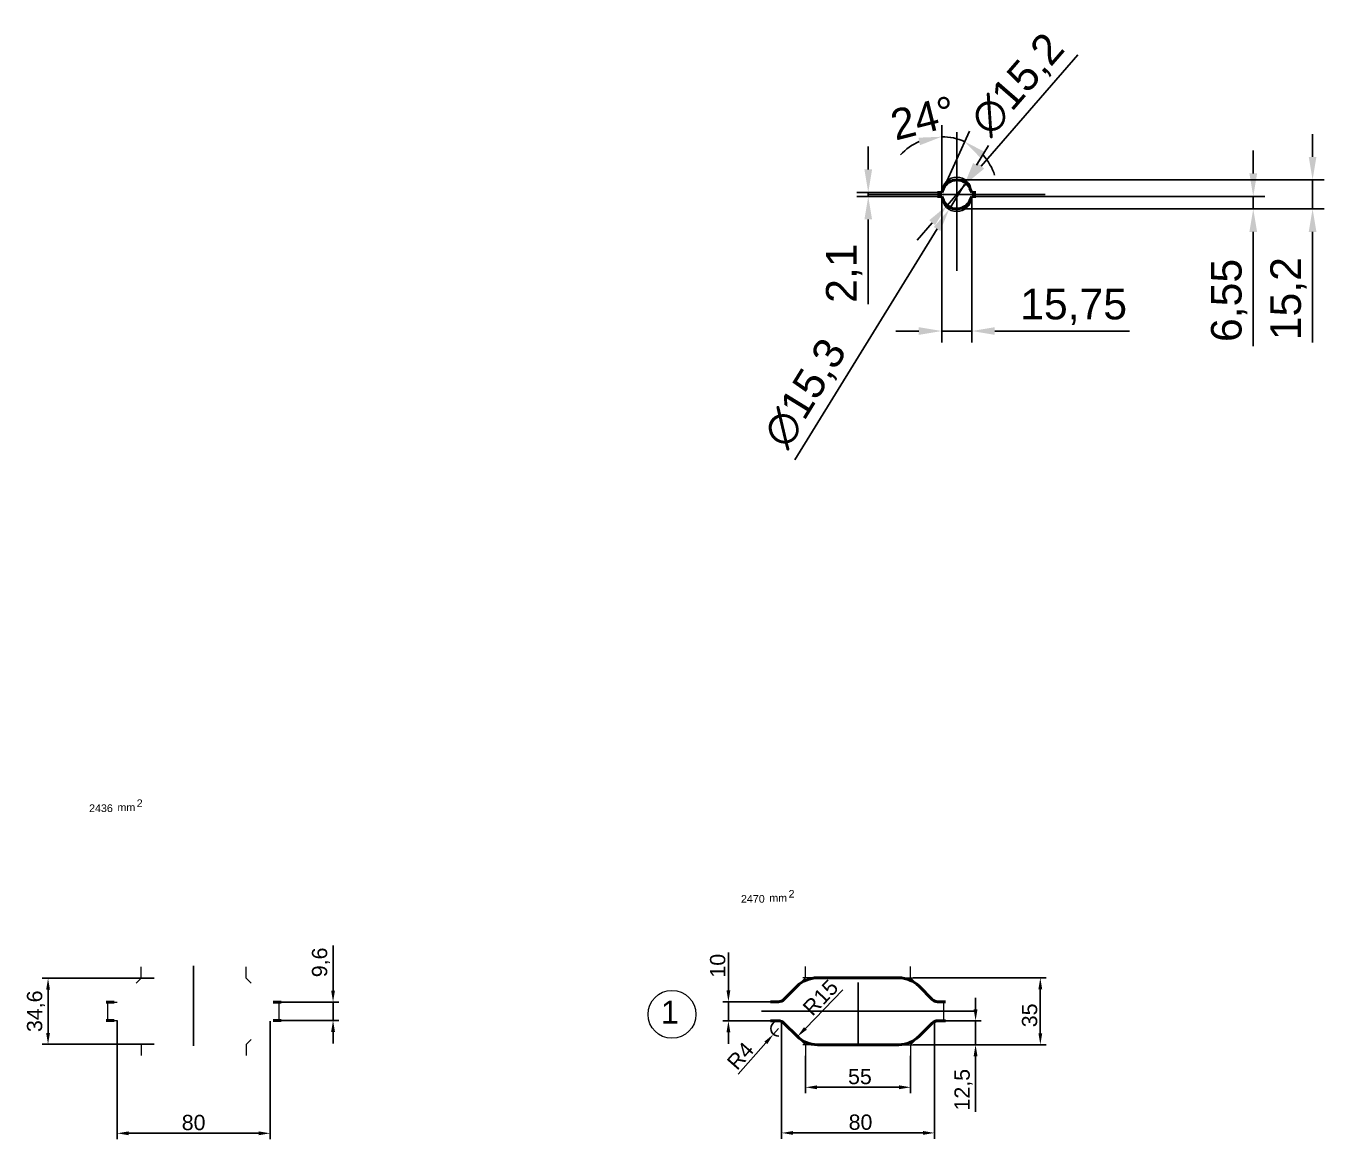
# Model space of a CAD drawing. Header units: millimetres. Extents: x -954 to 34898, y -2134 to 12006.
# Drawn here: x 7673 to 8353, y 7193 to 7775 of the extents above; entities that cross this region are included whole.
import ezdxf

# ---------------------------------------------------------------- set-up
doc = ezdxf.new("R2010")
doc.units = ezdxf.units.MM
doc.header["$LTSCALE"] = 3
for name, color, linetype, lineweight in [('контурная', 7, 'Continuous', 50), ('размерные', 7, 'Continuous', 25), ('тонкая', 7, 'Continuous', 20), ('тонкий', 7, 'Continuous', 20)]:
    doc.layers.add(name, color=color, linetype=linetype, lineweight=lineweight)
doc.layers.add('осевая', color=4, linetype='Continuous')
doc.styles.add('s1v4', font='arial.ttf', dxfattribs={"height": 4})
doc.styles.get("Standard").update_dxf_attribs({"font": 'arial.ttf'})
doc.dimstyles.new('s2v4', dxfattribs={"dimtxt": 8, "dimasz": 6, "dimexe": 3, "dimexo": 0, "dimgap": 1.5, "dimtad": 1, "dimtxsty": 'Standard', "dimcen": 2.5, "dimadec": 0, "dimazin": 0, "dimtfac": 1, "dimtmove": 0, "dimatfit": 3, "dimfxl": 1, "dimarcsym": 0})
doc.dimstyles.new('s2v4$0', dxfattribs={"dimtxt": 8, "dimasz": 6, "dimexe": 3, "dimexo": 0, "dimgap": 1.5, "dimtad": 1, "dimtxsty": 'Standard', "dimcen": 2.5, "dimadec": 0, "dimazin": 0, "dimtfac": 1, "dimtmove": 0, "dimatfit": 3, "dimfxl": 1, "dimarcsym": 0})
doc.dimstyles.new('s4v4', dxfattribs={"dimtxt": 16, "dimasz": 12, "dimexe": 6, "dimexo": 0, "dimgap": 3, "dimtad": 1, "dimtxsty": 'Standard', "dimcen": 2.5, "dimadec": 0, "dimazin": 0, "dimtfac": 1, "dimtmove": 0, "dimatfit": 3, "dimfxl": 1, "dimarcsym": 0})

# ---------------------------------------------------------------- blocks, each defined once
blk = doc.blocks.new('*D1982')
at = {"layer": 'Defpoints', "color": 0, "transparency": 16777216}
for p in [(8137.59, 7277.01), (8204.14, 7277.01), (8173.25, 7242.01)]:
    blk.add_point(p, dxfattribs=at)
at = {"layer": 'тонкий', "color": 0, "lineweight": -2, "transparency": 16777216}
for p, q in [((8137.59, 7277.01), (8207.14, 7277.01)), ((8204.14, 7248.01), (8204.14, 7271.01)), ((8173.25, 7242.01), (8207.14, 7242.01))]:
    blk.add_line(p, q, dxfattribs=at)
at = {"layer": 'тонкий', "color": 0, "transparency": 16777216}
for points in [[(8203.14, 7271.01), (8205.14, 7271.01), (8204.14, 7277.01)], [(8203.14, 7248.01), (8205.14, 7248.01), (8204.14, 7242.01)]]:
    blk.add_solid(points, dxfattribs=at)
at = {"layer": 'тонкий', "color": 0, "transparency": 16777216, "insert": (8198.55, 7257.36), "char_height": 8, "attachment_point": 5, "rotation": 90}
blk.add_mtext('35', dxfattribs=at)
blk = doc.blocks.new('*D1983')
at = {"layer": 'Defpoints', "color": 0, "transparency": 16777216}
for p in [(8040.9, 7264.51), (8063.56, 7264.51), (8062.98, 7254.51)]:
    blk.add_point(p, dxfattribs=at)
at = {"layer": 'тонкий', "color": 0, "lineweight": -2, "transparency": 16777216}
for p, q in [((8040.9, 7270.51), (8040.9, 7290.18)), ((8063.56, 7264.51), (8037.9, 7264.51)), ((8040.9, 7254.51), (8040.9, 7264.51)), ((8062.98, 7254.51), (8037.9, 7254.51)), ((8040.9, 7248.51), (8040.9, 7242.51))]:
    blk.add_line(p, q, dxfattribs=at)
at = {"layer": 'тонкий', "color": 0, "transparency": 16777216}
for points in [[(8039.9, 7270.51), (8041.9, 7270.51), (8040.9, 7264.51)], [(8039.9, 7248.51), (8041.9, 7248.51), (8040.9, 7254.51)]]:
    blk.add_solid(points, dxfattribs=at)
at = {"layer": 'тонкий', "color": 0, "transparency": 16777216, "insert": (8035.32, 7283.35), "char_height": 8, "attachment_point": 5, "rotation": 90}
blk.add_mtext('10', dxfattribs=at)
blk = doc.blocks.new('*D1984')
at = {"layer": 'Defpoints', "color": 0, "transparency": 16777216}
for p in [(8154.52, 7254.51), (8137.59, 7242.01), (8170.25, 7242.01)]:
    blk.add_point(p, dxfattribs=at)
at = {"layer": 'тонкий', "color": 0, "lineweight": -2, "transparency": 16777216}
for p, q in [((8170.25, 7260.51), (8170.25, 7266.51)), ((8154.52, 7254.51), (8173.25, 7254.51)), ((8170.25, 7254.51), (8170.25, 7242.01)), ((8137.59, 7242.01), (8173.25, 7242.01)), ((8170.25, 7236.01), (8170.25, 7206.92))]:
    blk.add_line(p, q, dxfattribs=at)
at = {"layer": 'тонкий', "color": 0, "transparency": 16777216}
for points in [[(8169.25, 7260.51), (8171.25, 7260.51), (8170.25, 7254.51)], [(8169.25, 7236.01), (8171.25, 7236.01), (8170.25, 7242.01)]]:
    blk.add_solid(points, dxfattribs=at)
at = {"layer": 'тонкий', "color": 0, "transparency": 16777216, "insert": (8163.94, 7218.46), "char_height": 8, "attachment_point": 5, "rotation": 90}
blk.add_mtext('12,5', dxfattribs=at)
blk = doc.blocks.new('*D1985')
at = {"layer": 'Defpoints', "color": 0, "transparency": 16777216}
for p in [(7721.02, 7254.71), (7801.02, 7254.35), (7721.02, 7195.66)]:
    blk.add_point(p, dxfattribs=at)
at = {"layer": 'тонкий', "color": 0, "lineweight": -2, "transparency": 16777216}
for p, q in [((7721.02, 7254.71), (7721.02, 7192.66)), ((7801.02, 7254.35), (7801.02, 7192.66)), ((7795.02, 7195.66), (7727.02, 7195.66))]:
    blk.add_line(p, q, dxfattribs=at)
at = {"layer": 'тонкий', "color": 0, "transparency": 16777216}
for points in [[(7727.02, 7196.66), (7727.02, 7194.66), (7721.02, 7195.66)], [(7795.02, 7196.66), (7795.02, 7194.66), (7801.02, 7195.66)]]:
    blk.add_solid(points, dxfattribs=at)
at = {"layer": 'тонкий', "color": 0, "transparency": 16777216, "insert": (7761.02, 7201.25), "char_height": 8, "attachment_point": 5}
blk.add_mtext('80', dxfattribs=at)
blk = doc.blocks.new('*D1986')
at = {"layer": 'Defpoints', "color": 0, "transparency": 16777216}
for p in [(7684.84, 7276.81), (7740.32, 7276.81), (7740.32, 7242.22)]:
    blk.add_point(p, dxfattribs=at)
at = {"layer": 'тонкий', "color": 0, "lineweight": -2, "transparency": 16777216}
for p, q in [((7740.32, 7276.81), (7681.84, 7276.81)), ((7684.84, 7248.22), (7684.84, 7270.81)), ((7740.32, 7242.22), (7681.84, 7242.22))]:
    blk.add_line(p, q, dxfattribs=at)
at = {"layer": 'тонкий', "color": 0, "transparency": 16777216}
for points in [[(7683.84, 7270.81), (7685.84, 7270.81), (7684.84, 7276.81)], [(7683.84, 7248.22), (7685.84, 7248.22), (7684.84, 7242.22)]]:
    blk.add_solid(points, dxfattribs=at)
at = {"layer": 'тонкий', "color": 0, "transparency": 16777216, "insert": (7678.53, 7259.51), "char_height": 8, "attachment_point": 5, "rotation": 90}
blk.add_mtext('34,6', dxfattribs=at)
blk = doc.blocks.new('*D1987')
at = {"layer": 'Defpoints', "color": 0, "transparency": 16777216}
for p in [(7806.78, 7264.31), (7833.99, 7264.31), (7806.78, 7254.71)]:
    blk.add_point(p, dxfattribs=at)
at = {"layer": 'тонкий', "color": 0, "lineweight": -2, "transparency": 16777216}
for p, q in [((7833.99, 7270.31), (7833.99, 7293.86)), ((7806.78, 7264.31), (7836.99, 7264.31)), ((7833.99, 7254.71), (7833.99, 7264.31)), ((7806.78, 7254.71), (7836.99, 7254.71)), ((7833.99, 7248.71), (7833.99, 7242.71))]:
    blk.add_line(p, q, dxfattribs=at)
at = {"layer": 'тонкий', "color": 0, "transparency": 16777216}
for points in [[(7832.99, 7270.31), (7834.99, 7270.31), (7833.99, 7264.31)], [(7832.99, 7248.71), (7834.99, 7248.71), (7833.99, 7254.71)]]:
    blk.add_solid(points, dxfattribs=at)
at = {"layer": 'тонкий', "color": 0, "transparency": 16777216, "insert": (7827.68, 7285.09), "char_height": 8, "attachment_point": 5, "rotation": 90}
blk.add_mtext('9,6', dxfattribs=at)
blk = doc.blocks.new('*D1988')
at = {"layer": 'Defpoints', "color": 0, "transparency": 16777216}
for p in [(8081.25, 7236.13), (8136.25, 7236.13), (8081.25, 7219.74)]:
    blk.add_point(p, dxfattribs=at)
at = {"layer": 'тонкий', "color": 0, "lineweight": -2, "transparency": 16777216}
for p, q in [((8081.25, 7236.13), (8081.25, 7216.74)), ((8136.25, 7236.13), (8136.25, 7216.74)), ((8130.25, 7219.74), (8087.25, 7219.74))]:
    blk.add_line(p, q, dxfattribs=at)
at = {"layer": 'тонкий', "color": 0, "transparency": 16777216}
for points in [[(8087.25, 7220.74), (8087.25, 7218.74), (8081.25, 7219.74)], [(8130.25, 7220.74), (8130.25, 7218.74), (8136.25, 7219.74)]]:
    blk.add_solid(points, dxfattribs=at)
at = {"layer": 'тонкий', "color": 0, "transparency": 16777216, "insert": (8109.72, 7225.31), "char_height": 8, "attachment_point": 5}
blk.add_mtext('55', dxfattribs=at)
blk = doc.blocks.new('*D1989')
at = {"layer": 'Defpoints', "color": 0, "transparency": 16777216}
for p in [(8068.75, 7254.51), (8148.75, 7254.51), (8068.75, 7195.85)]:
    blk.add_point(p, dxfattribs=at)
at = {"layer": 'тонкий', "color": 0, "lineweight": -2, "transparency": 16777216}
for p, q in [((8068.75, 7254.51), (8068.75, 7192.85)), ((8148.75, 7254.51), (8148.75, 7192.85)), ((8142.75, 7195.85), (8074.75, 7195.85))]:
    blk.add_line(p, q, dxfattribs=at)
at = {"layer": 'тонкий', "color": 0, "transparency": 16777216}
for points in [[(8074.75, 7196.85), (8074.75, 7194.85), (8068.75, 7195.85)], [(8142.75, 7196.85), (8142.75, 7194.85), (8148.75, 7195.85)]]:
    blk.add_solid(points, dxfattribs=at)
at = {"layer": 'тонкий', "color": 0, "transparency": 16777216, "insert": (8110.04, 7201.43), "char_height": 8, "attachment_point": 5}
blk.add_mtext('80', dxfattribs=at)
blk = doc.blocks.new('*D1990')
at = {"layer": 'Defpoints', "color": 0, "transparency": 16777216}
for p in [(8087.47, 7257.01), (8077.01, 7246.25)]:
    blk.add_point(p, dxfattribs=at)
at = {"layer": 'тонкий', "color": 0, "lineweight": -2, "transparency": 16777216}
blk.add_line((8100.83, 7270.76), (8081.19, 7250.55), dxfattribs=at)
at = {"layer": 'тонкий', "color": 0, "transparency": 16777216}
blk.add_solid([(8080.48, 7251.25), (8081.91, 7249.85), (8077.01, 7246.25)], dxfattribs=at)
at = {"layer": 'тонкий', "color": 0, "transparency": 16777216, "insert": (8089.1, 7266.7), "char_height": 8, "attachment_point": 5, "rotation": 45.812}
blk.add_mtext('R15', dxfattribs=at)
blk = doc.blocks.new('*D1991')
at = {"layer": 'Defpoints', "color": 0, "transparency": 16777216}
for p in [(8067.1, 7250.51), (8064.45, 7247.5)]:
    blk.add_point(p, dxfattribs=at)
at = {"layer": 'тонкий', "color": 0, "lineweight": -2, "transparency": 16777216}
for p, q in [((8067.1, 7250.51), (8064.45, 7247.5)), ((8046.04, 7226.58), (8060.49, 7243))]:
    blk.add_line(p, q, dxfattribs=at)
blk.add_arc((8067.1, 7250.51), 4, 90, 271.61723, dxfattribs=at)
at = {"layer": 'тонкий', "color": 0, "transparency": 16777216}
blk.add_solid([(8059.74, 7243.66), (8061.24, 7242.34), (8064.45, 7247.5)], dxfattribs=at)
at = {"layer": 'тонкий', "color": 0, "transparency": 16777216, "insert": (8047.16, 7236.17), "char_height": 8, "attachment_point": 5, "rotation": 48.64539}
blk.add_mtext('R4', dxfattribs=at)
blk = doc.blocks.new('*D2545')
at = {"layer": 'Defpoints', "color": 0, "transparency": 16777216}
for p in [(8165.38, 7692.65), (8155.41, 7681.17)]:
    blk.add_point(p, dxfattribs=at)
at = {"layer": 'размерные', "color": 0, "lineweight": -2, "transparency": 16777216}
for p, q in [((8223.79, 7759.94), (8173.24, 7701.71)), ((8155.41, 7681.17), (8165.38, 7692.65)), ((8147.54, 7672.11), (8139.68, 7663.05))]:
    blk.add_line(p, q, dxfattribs=at)
at = {"layer": 'размерные', "color": 0, "transparency": 16777216}
for points in [[(8171.73, 7703.02), (8174.75, 7700.4), (8165.38, 7692.65)], [(8146.03, 7673.42), (8149.05, 7670.8), (8155.41, 7681.17)]]:
    blk.add_solid(points, dxfattribs=at)
at = {"layer": 'размерные', "color": 0, "transparency": 16777216, "insert": (8192.82, 7743.91), "char_height": 16, "attachment_point": 5, "rotation": 49.03738}
blk.add_mtext('∅15,2', dxfattribs=at)
blk = doc.blocks.new('*D2546')
at = {"layer": 'Defpoints', "color": 0, "transparency": 16777216}
for p in [(8160.71, 7715.93), (8152.52, 7689.72), (8152.52, 7687.96), (8152.52, 7687.96), (8153.47, 7690.04)]:
    blk.add_point(p, dxfattribs=at)
at = {"layer": 'размерные', "color": 0, "lineweight": -2, "transparency": 16777216}
for p, q in [((8152.52, 7689.72), (8152.52, 7723.1)), ((8153.47, 7690.04), (8167.08, 7719.94))]:
    blk.add_line(p, q, dxfattribs=at)
for start, end in [(113.76535, 137.5307), (65.51514, 90), (17.98444, 41.74979)]:
    blk.add_arc((8152.52, 7687.96), 29.14, start, end, dxfattribs=at)
at = {"layer": 'размерные', "color": 0, "transparency": 16777216}
for points in [[(8140.37, 7716.59), (8141.19, 7712.67), (8152.52, 7717.1)], [(8173.07, 7705.75), (8175.45, 7708.98), (8164.6, 7714.48)]]:
    blk.add_solid(points, dxfattribs=at)
at = {"layer": 'размерные', "color": 0, "transparency": 16777216, "insert": (8142.75, 7726.93), "char_height": 16, "attachment_point": 5, "rotation": 14.07395}
blk.add_mtext('24°', dxfattribs=at)
blk = doc.blocks.new('*D2547')
at = {"layer": 'Defpoints', "color": 0, "transparency": 16777216}
for p in [(8152.52, 7684.1), (8168.27, 7684.1), (8168.27, 7615.43)]:
    blk.add_point(p, dxfattribs=at)
at = {"layer": 'размерные', "color": 0, "lineweight": -2, "transparency": 16777216}
for p, q in [((8152.52, 7684.1), (8152.52, 7609.43)), ((8168.27, 7684.1), (8168.27, 7609.43)), ((8140.52, 7615.43), (8128.52, 7615.43)), ((8152.52, 7615.43), (8168.27, 7615.43)), ((8180.27, 7615.43), (8250.87, 7615.43))]:
    blk.add_line(p, q, dxfattribs=at)
at = {"layer": 'размерные', "color": 0, "transparency": 16777216}
for points in [[(8140.52, 7617.43), (8140.52, 7613.43), (8152.52, 7615.43)], [(8180.27, 7617.43), (8180.27, 7613.43), (8168.27, 7615.43)]]:
    blk.add_solid(points, dxfattribs=at)
at = {"layer": 'размерные', "color": 0, "transparency": 16777216, "insert": (8221.57, 7628.05), "char_height": 16, "attachment_point": 5}
blk.add_mtext('15,75', dxfattribs=at)
blk = doc.blocks.new('*D2548')
at = {"layer": 'Defpoints', "color": 0, "transparency": 16777216}
for p in [(8170.43, 7685.86), (8160.39, 7679.31), (8315.57, 7679.31)]:
    blk.add_point(p, dxfattribs=at)
at = {"layer": 'размерные', "color": 0, "lineweight": -2, "transparency": 16777216}
for p, q in [((8315.57, 7697.86), (8315.57, 7709.86)), ((8170.43, 7685.86), (8321.57, 7685.86)), ((8315.57, 7685.86), (8315.57, 7679.31)), ((8160.39, 7679.31), (8321.57, 7679.31)), ((8315.57, 7667.31), (8315.57, 7607.54))]:
    blk.add_line(p, q, dxfattribs=at)
at = {"layer": 'размерные', "color": 0, "transparency": 16777216}
for points in [[(8313.57, 7697.86), (8317.57, 7697.86), (8315.57, 7685.86)], [(8313.57, 7667.31), (8317.57, 7667.31), (8315.57, 7679.31)]]:
    blk.add_solid(points, dxfattribs=at)
at = {"layer": 'размерные', "color": 0, "transparency": 16777216, "insert": (8302.95, 7631.43), "char_height": 16, "attachment_point": 5, "rotation": 90}
blk.add_mtext('6,55', dxfattribs=at)
blk = doc.blocks.new('*D2549')
at = {"layer": 'Defpoints', "color": 0, "transparency": 16777216}
for p in [(8114.08, 7685.86), (8150.36, 7687.96), (8150.36, 7685.86)]:
    blk.add_point(p, dxfattribs=at)
at = {"layer": 'размерные', "color": 0, "lineweight": -2, "transparency": 16777216}
for p, q in [((8114.08, 7699.96), (8114.08, 7711.96)), ((8150.36, 7687.96), (8108.08, 7687.96)), ((8150.36, 7685.86), (8108.08, 7685.86)), ((8114.08, 7687.96), (8114.08, 7685.86)), ((8114.08, 7673.86), (8114.08, 7629.55))]:
    blk.add_line(p, q, dxfattribs=at)
at = {"layer": 'размерные', "color": 0, "transparency": 16777216}
for points in [[(8112.08, 7699.96), (8116.08, 7699.96), (8114.08, 7687.96)], [(8112.08, 7673.86), (8116.08, 7673.86), (8114.08, 7685.86)]]:
    blk.add_solid(points, dxfattribs=at)
at = {"layer": 'размерные', "color": 0, "transparency": 16777216, "insert": (8101.46, 7645.7), "char_height": 16, "attachment_point": 5, "rotation": 90}
blk.add_mtext('2,1', dxfattribs=at)
blk = doc.blocks.new('*D2550')
at = {"layer": 'Defpoints', "color": 0, "transparency": 16777216}
for p in [(8160.45, 7694.51), (8272.75, 7679.31), (8346.62, 7679.31)]:
    blk.add_point(p, dxfattribs=at)
at = {"layer": 'размерные', "color": 0, "lineweight": -2, "transparency": 16777216}
for p, q in [((8346.62, 7706.51), (8346.62, 7718.51)), ((8160.45, 7694.51), (8352.62, 7694.51)), ((8346.62, 7694.51), (8346.62, 7679.31)), ((8272.75, 7679.31), (8352.62, 7679.31)), ((8346.62, 7667.31), (8346.62, 7609.42))]:
    blk.add_line(p, q, dxfattribs=at)
at = {"layer": 'размерные', "color": 0, "transparency": 16777216}
for points in [[(8344.62, 7706.51), (8348.62, 7706.51), (8346.62, 7694.51)], [(8344.62, 7667.31), (8348.62, 7667.31), (8346.62, 7679.31)]]:
    blk.add_solid(points, dxfattribs=at)
at = {"layer": 'размерные', "color": 0, "transparency": 16777216, "insert": (8334, 7632.37), "char_height": 16, "attachment_point": 5, "rotation": 90}
blk.add_mtext('15,2', dxfattribs=at)
blk = doc.blocks.new('*D2551')
at = {"layer": 'Defpoints', "color": 0, "transparency": 16777216}
for p in [(8164.4, 7692.07), (8156.38, 7679.05)]:
    blk.add_point(p, dxfattribs=at)
at = {"layer": 'размерные', "color": 0, "lineweight": -2, "transparency": 16777216}
for p, q in [((8170.69, 7702.29), (8176.99, 7712.51)), ((8164.4, 7692.07), (8156.38, 7679.05)), ((8075.75, 7548.09), (8150.09, 7668.83))]:
    blk.add_line(p, q, dxfattribs=at)
at = {"layer": 'размерные', "color": 0, "transparency": 16777216}
for points in [[(8168.99, 7703.34), (8172.4, 7701.24), (8164.4, 7692.07)], [(8148.39, 7669.88), (8151.8, 7667.78), (8156.38, 7679.05)]]:
    blk.add_solid(points, dxfattribs=at)
at = {"layer": 'размерные', "color": 0, "transparency": 16777216, "insert": (8081.82, 7582.5), "char_height": 16, "attachment_point": 5, "rotation": 58.37917}
blk.add_mtext('∅15,3', dxfattribs=at)

msp = doc.modelspace()

# ---------------------------------------------------------------- linework, layer by layer
at = {"layer": 'контурная'}
for p, q in [((8152.52, 7687.962), (8150.356, 7687.962)), ((8152.52, 7685.862), (8150.356, 7685.862)), ((8152.52, 7687.962), (8153.466, 7690.037)), ((8152.52, 7685.862), (8153.466, 7683.786)), ((8168.266, 7687.962), (8167.321, 7690.037)), ((8168.266, 7685.862), (8167.321, 7683.786)), ((8168.266, 7687.962), (8170.431, 7687.962)), ((8168.266, 7685.862), (8170.431, 7685.862)), ((8108.754, 7277.005), (8087.468, 7277.005)), ((8108.754, 7277.005), (8130.041, 7277.005)), ((8076.861, 7272.612), (8069.926, 7265.677)), ((8140.648, 7272.612), (8147.583, 7265.677)), ((7719.358, 7264.305), (7715.245, 7264.305)), ((7802.672, 7264.305), (7806.785, 7264.305)), ((8067.098, 7264.505), (8062.985, 7264.505)), ((8150.411, 7264.505), (8154.524, 7264.505)), ((7719.358, 7254.705), (7715.245, 7254.705)), ((7802.672, 7254.705), (7806.785, 7254.705)), ((8067.098, 7254.505), (8062.985, 7254.505)), ((8076.861, 7246.399), (8069.926, 7253.334)), ((8140.648, 7246.399), (8147.583, 7253.334)), ((8150.411, 7254.505), (8154.524, 7254.505)), ((8108.754, 7242.005), (8087.468, 7242.005)), ((8108.754, 7242.005), (8130.041, 7242.005))]:
    msp.add_line(p, q, dxfattribs=at)
for centre, radius, start, end in [((8160.393, 7686.912), 7.6, 23.441009, 155.714695), ((8160.393, 7686.912), 7.6, 204.285305, 336.558991), ((8087.468, 7262.005), 15, 90, 135), ((8130.041, 7262.005), 15, 45, 90), ((8067.098, 7268.505), 4, 270, 315), ((8150.411, 7268.505), 4, 225, 270), ((8067.098, 7250.505), 4, 45, 90), ((8150.411, 7250.505), 4, 90, 135), ((8087.468, 7257.005), 15, 225, 270), ((8130.041, 7257.005), 15, 270, 315)]:
    msp.add_arc(centre, radius, start, end, dxfattribs=at)
at = {"layer": 'осевая'}
for p, q in [((8160.393, 7719.524), (8160.393, 7646.935)), ((8114.077, 7686.912), (8206.71, 7686.912)), ((7761.015, 7283.372), (7761.015, 7241.399)), ((8108.754, 7274.505), (8108.754, 7241.399)), ((8058.241, 7259.505), (8170.209, 7259.505))]:
    msp.add_line(p, q, dxfattribs=at)
at = {"layer": 'размерные'}
for p, q in [((8152.52, 7687.962), (8152.52, 7689.719)), ((8152.52, 7687.962), (8152.52, 7688.462)), ((8152.52, 7685.862), (8152.52, 7684.104)), ((8168.266, 7685.862), (8168.266, 7684.104))]:
    msp.add_line(p, q, dxfattribs=at)
for centre, start, end in [((8160.393, 7688.264), 1.480733, 178.519267), ((8160.393, 7685.559), 181.480733, 358.519267)]:
    msp.add_arc(centre, 7.648, start, end, dxfattribs=at)
at = {"layer": 'тонкая'}
for p, q in [((7733.515, 7276.805), (7733.515, 7282.678)), ((7788.515, 7276.805), (7788.515, 7282.678)), ((8081.254, 7277.005), (8081.254, 7282.878)), ((8136.254, 7277.005), (8136.254, 7282.878)), ((7733.515, 7276.805), (7730.957, 7274.248)), ((7788.515, 7276.805), (7791.073, 7274.248)), ((8081.254, 7277.005), (8078.697, 7274.448)), ((8086.225, 7277.005), (8079.916, 7277.005)), ((8131.284, 7277.005), (8137.593, 7277.005)), ((8136.254, 7277.005), (8138.812, 7274.448)), ((7716.187, 7254.505), (7716.187, 7264.505)), ((7719.358, 7264.305), (7721.015, 7264.305)), ((7805.844, 7254.505), (7805.844, 7264.505)), ((8067.098, 7264.505), (8068.754, 7264.505)), ((8069.71, 7265.461), (8068.754, 7264.505)), ((8147.799, 7265.461), (8148.754, 7264.505)), ((8150.411, 7264.505), (8148.754, 7264.505)), ((8153.583, 7254.505), (8153.583, 7264.505)), ((7719.358, 7254.705), (7721.015, 7254.705)), ((8067.098, 7254.505), (8068.754, 7254.505)), ((8069.71, 7253.55), (8068.754, 7254.505)), ((8147.799, 7253.55), (8148.754, 7254.505)), ((8150.411, 7254.505), (8148.754, 7254.505)), ((7733.515, 7242.205), (7733.515, 7236.333)), ((7788.515, 7242.205), (7791.073, 7244.763)), ((7788.515, 7242.205), (7788.515, 7236.333)), ((8081.254, 7242.005), (8078.697, 7244.563)), ((8086.225, 7242.005), (8079.916, 7242.005)), ((8081.254, 7242.005), (8081.254, 7236.133)), ((8131.284, 7242.005), (8137.593, 7242.005)), ((8136.254, 7242.005), (8138.812, 7244.563)), ((8136.254, 7242.005), (8136.254, 7236.133))]:
    msp.add_line(p, q, dxfattribs=at)
msp.add_circle((8011.356, 7257.892), 12.532, dxfattribs=at)

# ---------------------------------------------------------------- texts
at = {"layer": 'тонкая', "style": 's1v4'}
for s, p in [('2436', (7706.316, 7363.758)), ('mm', (7721.163, 7364.231)), ('2', (7731.233, 7366.376)), ('2470', (8047.468, 7316.342)), ('mm', (8062.315, 7316.816)), ('2', (8072.385, 7318.96))]:
    msp.add_text(s, height=4, dxfattribs=at).set_placement(p)
at = {"layer": 'тонкий', "style": 's1v4'}
msp.add_text('1', height=12, dxfattribs=at).set_placement((8005.594, 7253.1))

# ---------------------------------------------------------------- dimensions: what is measured, and where the dimension line sits
at = {"layer": 'размерные'}
for p1, p2, picture, middle in [((8155.411, 7681.173), (8165.375, 7692.651), '*D2545', (8202.547, 7735.468)), ((8164.4028, 7692.0715), (8156.3836, 7679.047), '*D2551', (8092.7834, 7575.7505))]:
    dim = msp.add_diameter_dim_2p(p1=p1, p2=p2, dimstyle='s4v4', dxfattribs=at)
    dim.commit()
    dim.dimension.update_dxf_attribs({"geometry": picture, "text_midpoint": middle, "dimtype": 163})
dim = msp.add_angular_dim_2l(base=(8160.7102, 7715.9262), line1=((8152.5204, 7687.9616), (8152.5204, 7689.7188)), line2=((8152.5204, 7687.9616), (8153.4657, 7690.0374)), dimstyle='s4v4', dxfattribs=at)
dim.commit()
dim.dimension.update_dxf_attribs({"geometry": '*D2546', "text_midpoint": (8145.4345, 7716.2261), "dimtype": 162})
for base, p1, p2, picture, middle in [((8346.619, 7679.312), (8160.449, 7694.511), (8272.751, 7679.312), '*D2550', (8334.004, 7632.366)), ((8114.077, 7685.862), (8150.356, 7687.962), (8150.356, 7685.862), '*D2549', (8101.461, 7645.705)), ((8315.569, 7679.312), (8170.431, 7685.862), (8160.393, 7679.312), '*D2548', (8302.954, 7631.428))]:
    dim = msp.add_linear_dim(base=base, p1=p1, p2=p2, angle=90, dimstyle='s4v4', dxfattribs=at)
    dim.commit()
    dim.dimension.update_dxf_attribs({"geometry": picture, "text_midpoint": middle})
dim = msp.add_linear_dim(base=(8168.266, 7615.434), p1=(8152.52, 7684.104), p2=(8168.266, 7684.104), dimstyle='s4v4', dxfattribs=at)
dim.commit()
dim.dimension.update_dxf_attribs({"geometry": '*D2547', "text_midpoint": (8221.569, 7628.049)})
at = {"layer": 'тонкий'}
for base, p1, p2, dimstyle, picture, middle in [((7833.991, 7264.305), (7806.785, 7254.705), (7806.785, 7264.305), 's2v4$0', '*D1987', (7827.683, 7285.085)), ((8040.901, 7264.505), (8062.985, 7254.505), (8063.558, 7264.505), 's2v4', '*D1983', (8035.316, 7283.345)), ((7684.835, 7276.805), (7740.315, 7242.217), (7740.315, 7276.805), 's2v4$0', '*D1986', (7678.528, 7259.511)), ((8170.246, 7242.005), (8154.524, 7254.505), (8137.593, 7242.005), 's2v4$0', '*D1984', (8163.939, 7218.462))]:
    dim = msp.add_linear_dim(base=base, p1=p1, p2=p2, angle=90, dimstyle=dimstyle, override={"dimdec": 1}, dxfattribs=at)
    dim.commit()
    dim.dimension.update_dxf_attribs({"geometry": picture, "text_midpoint": middle})
dim = msp.add_radius_dim(center=(8087.468, 7257.005), mpoint=(8077.012, 7246.25), dimstyle='s2v4', override={"dimdec": 1}, dxfattribs=at)
dim.commit()
dim.dimension.update_dxf_attribs({"geometry": '*D1990', "text_midpoint": (8093.105, 7262.805), "dimtype": 164})
dim = msp.add_linear_dim(base=(8204.141, 7277.005), p1=(8173.246, 7242.005), p2=(8137.593, 7277.005), angle=90, dimstyle='s2v4', override={"dimdec": 1}, dxfattribs=at)
dim.commit()
dim.dimension.update_dxf_attribs({"geometry": '*D1982', "text_midpoint": (8204.141, 7257.357), "dimtype": 160})
dim = msp.add_linear_dim(base=(7721.015, 7195.663), p1=(7801.015, 7254.346), p2=(7721.015, 7254.705), dimstyle='s2v4$0', override={"dimdec": 1}, dxfattribs=at)
dim.commit()
dim.dimension.update_dxf_attribs({"geometry": '*D1985', "text_midpoint": (7761.015, 7201.247)})
dim = msp.add_radius_dim(center=(8067.098, 7250.505), mpoint=(8064.455, 7247.503), dimstyle='s2v4', override={"dimdec": 1}, dxfattribs=at)
dim.commit()
dim.dimension.update_dxf_attribs({"geometry": '*D1991', "text_midpoint": (8047.156, 7236.174)})
for base, p1, p2, picture, middle in [((8068.754, 7195.845), (8148.754, 7254.505), (8068.754, 7254.505), '*D1989', (8110.037, 7195.845)), ((8081.254, 7219.745), (8136.254, 7236.133), (8081.254, 7236.133), '*D1988', (8109.722, 7219.745))]:
    dim = msp.add_linear_dim(base=base, p1=p1, p2=p2, dimstyle='s2v4$0', override={"dimdec": 1}, dxfattribs=at)
    dim.commit()
    dim.dimension.update_dxf_attribs({"geometry": picture, "text_midpoint": middle, "dimtype": 160})

doc.saveas('drawing.dxf')
